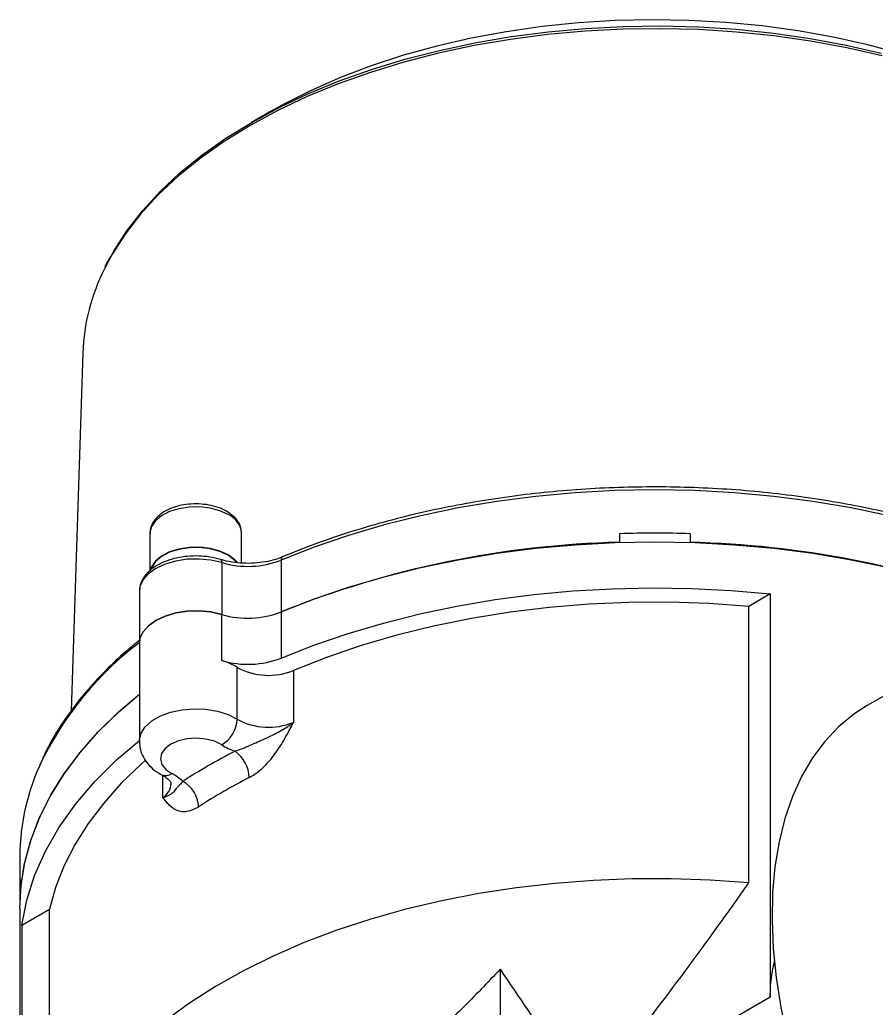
# Model space of a CAD drawing. Header units: millimetres. Extents: x 284 to 3312, y -237 to 1155.
# Drawn here: x 1785.5 to 1906.8, y 237.9 to 377.9 of the extents above; entities that cross this region are included whole.
import ezdxf

# ---------------------------------------------------------------- set-up
doc = ezdxf.new("R2010")
doc.units = ezdxf.units.MM

msp = doc.modelspace()

# ---------------------------------------------------------------- linework, layer by layer
at = {"color": 7, "linetype": 'Continuous', "lineweight": 25}
for p, q in [((1820.914, 364.898), (1818.32, 363.401)), ((1794.387, 330.737), (1792.76, 280.016)), ((1803.905, 305.157), (1803.905, 299.84)), ((1816.905, 305.157), (1816.902, 305.262)), ((1816.905, 300.953), (1816.905, 305.157)), ((1870.459, 305.106), (1870.459, 303.882)), ((1880.459, 305.106), (1880.459, 303.882)), ((1813.915, 301.454), (1813.928, 301.451)), ((1822.506, 301.366), (1822.506, 294.017)), ((1814.102, 301.005), (1814.102, 293.656)), ((1802.405, 296.91), (1802.405, 289.561)), ((1891.832, 296.562), (1888.799, 294.812)), ((1891.832, 296.562), (1891.832, 239.405)), ((1888.799, 255.618), (1888.799, 294.812)), ((1814.102, 287.124), (1814.102, 293.656)), ((1822.506, 294.017), (1822.506, 287.485)), ((1922.308, 290.415), (1905.54, 280.735)), ((1802.405, 289.561), (1802.405, 275.679)), ((1816.285, 278.811), (1816.285, 286.16)), ((1824.247, 285.717), (1824.247, 278.368)), ((1805.747, 267.688), (1805.747, 270.826)), ((1785.459, 259.355), (1785.459, 253.231)), ((1785.598, 256.117), (1785.598, 254.892)), ((1785.459, 252.006), (1785.459, 194.2)), ((1785.744, 249.606), (1789.672, 251.874)), ((1789.672, 212.68), (1789.672, 251.874)), ((1785.744, 249.606), (1785.744, 181.017)), ((1853.538, 243.385), (1853.538, 176.877)), ((1891.832, 239.405), (1870.401, 227.033))]:
    msp.add_line(p, q, dxfattribs=at)
at = {"color": 7, "linetype": 'Continuous', "lineweight": 25, "flags": 128}
for points in [[(1798.567, 344.744), (1798.794, 345.145), (1800.653, 348.046), (1802.841, 350.87), (1805.348, 353.604), (1808.163, 356.235), (1811.275, 358.754), (1814.668, 361.147), (1818.329, 363.406), (1822.242, 365.519), (1826.388, 367.479), (1830.75, 369.275), (1835.309, 370.9), (1840.045, 372.347), (1844.936, 373.61), (1849.962, 374.683), (1855.099, 375.562), (1860.327, 376.241), (1865.62, 376.72), (1870.957, 376.994), (1876.314, 377.064), (1881.667, 376.929), (1886.993, 376.589), (1892.268, 376.046), (1897.469, 375.302), (1902.574, 374.362), (1907.559, 373.227)], [(1910.386, 373.117), (1905.643, 374.393), (1900.761, 375.48), (1895.763, 376.374), (1890.671, 377.07), (1885.509, 377.565), (1880.301, 377.856), (1875.071, 377.944), (1869.842, 377.826), (1864.639, 377.504), (1859.486, 376.979), (1854.407, 376.254), (1849.424, 375.331), (1844.562, 374.215), (1839.841, 372.912), (1835.285, 371.427), (1830.913, 369.767), (1826.747, 367.94), (1822.804, 365.953), (1820.914, 364.898)], [(1907.675, 372.826), (1902.672, 373.965), (1897.549, 374.909), (1892.329, 375.655), (1887.035, 376.2), (1881.69, 376.541), (1876.317, 376.677), (1870.941, 376.607), (1865.585, 376.331), (1860.272, 375.851), (1855.026, 375.169), (1849.869, 374.288), (1844.826, 373.211), (1839.917, 371.943), (1835.164, 370.491), (1830.589, 368.859), (1826.211, 367.057), (1822.049, 365.091), (1818.123, 362.969), (1814.448, 360.703), (1811.042, 358.3), (1807.919, 355.773), (1805.094, 353.132), (1802.578, 350.388), (1800.382, 347.554), (1798.517, 344.642), (1797.46, 342.663)], [(1928.411, 301.366), (1923.732, 303.205), (1918.861, 304.87), (1913.819, 306.355), (1908.625, 307.654), (1903.301, 308.762), (1897.865, 309.675), (1892.342, 310.388), (1886.751, 310.9), (1881.116, 311.208), (1875.459, 311.311), (1869.801, 311.208), (1864.166, 310.9), (1858.575, 310.388), (1853.052, 309.675), (1847.617, 308.762), (1842.292, 307.654), (1837.098, 306.355), (1832.056, 304.87), (1827.185, 303.205), (1822.506, 301.366)], [(1815.001, 307.81), (1813.817, 308.35), (1812.449, 308.718), (1810.971, 308.895), (1809.463, 308.869), (1808.005, 308.644), (1806.676, 308.23), (1805.549, 307.651), (1804.683, 306.937), (1804.126, 306.128), (1803.907, 305.266), (1803.905, 305.157)], [(1815.001, 302.094), (1813.817, 302.634), (1812.449, 303.003), (1810.971, 303.179), (1809.463, 303.154), (1808.005, 302.928), (1806.676, 302.515), (1805.549, 301.935), (1804.683, 301.222), (1804.126, 300.412), (1803.988, 300.04)], [(1816.236, 301.019), (1815.903, 301.377), (1814.974, 302.061), (1813.795, 302.602), (1812.431, 302.97), (1810.955, 303.145), (1809.45, 303.117), (1807.997, 302.889), (1806.676, 302.472), (1805.558, 301.889), (1804.706, 301.173), (1804.165, 300.361)], [(1822.506, 294.017), (1827.185, 295.856), (1832.056, 297.521), (1837.098, 299.006), (1842.292, 300.305), (1847.617, 301.413), (1853.052, 302.326), (1858.575, 303.039), (1864.166, 303.551), (1869.801, 303.859), (1875.459, 303.962), (1881.116, 303.859), (1886.751, 303.551), (1892.342, 303.039), (1897.865, 302.326), (1903.301, 301.413), (1908.625, 300.305), (1913.819, 299.006), (1918.861, 297.521), (1923.732, 295.856), (1925.715, 295.107)], [(1814.102, 301.005), (1812.534, 301.361), (1810.872, 301.52), (1809.189, 301.474), (1807.561, 301.226), (1806.058, 300.787), (1804.748, 300.175), (1803.689, 299.419), (1802.927, 298.551), (1802.498, 297.611), (1802.405, 296.91)], [(1813.928, 301.451), (1813.967, 301.432), (1814.024, 301.372), (1814.067, 301.279), (1814.093, 301.154), (1814.102, 301.005)], [(1816.3, 301.021), (1815.937, 301.411), (1815.001, 302.094)], [(1822.506, 287.485), (1827.152, 289.311), (1831.986, 290.966), (1836.989, 292.444), (1842.143, 293.739), (1847.427, 294.845), (1852.82, 295.759), (1858.301, 296.477), (1863.849, 296.995), (1869.442, 297.313), (1875.059, 297.429), (1880.678, 297.342), (1886.276, 297.053), (1891.832, 296.562)], [(1888.799, 294.812), (1883.159, 295.211), (1877.486, 295.395), (1871.804, 295.364), (1866.137, 295.118), (1860.511, 294.658), (1854.95, 293.985), (1849.477, 293.103), (1844.116, 292.016), (1838.89, 290.727), (1833.823, 289.244), (1828.934, 287.571), (1824.247, 285.717)], [(1814.102, 293.656), (1812.534, 294.012), (1810.872, 294.171), (1809.189, 294.125), (1807.561, 293.877), (1806.058, 293.438), (1804.748, 292.826), (1803.689, 292.07), (1802.927, 291.202), (1802.498, 290.262), (1802.405, 289.561)], [(1802.405, 289.561), (1802.498, 290.262), (1802.927, 291.202), (1803.689, 292.07), (1804.748, 292.826), (1806.058, 293.438), (1807.561, 293.877), (1809.189, 294.125), (1810.872, 294.171), (1812.534, 294.012), (1814.102, 293.656)], [(1785.459, 252.006), (1785.637, 255.272), (1786.17, 258.525), (1787.056, 261.752), (1788.292, 264.941), (1789.873, 268.079), (1791.793, 271.153), (1794.043, 274.151), (1796.616, 277.062), (1799.5, 279.873), (1802.405, 282.351)], [(1785.598, 254.892), (1786.098, 258.19), (1786.962, 261.462), (1788.184, 264.695), (1789.761, 267.878), (1791.685, 270.996), (1793.95, 274.036), (1796.545, 276.988), (1799.461, 279.838), (1802.405, 282.351)], [(1802.405, 275.664), (1802.409, 275.834), (1802.65, 276.815), (1803.248, 277.743), (1804.174, 278.576), (1805.387, 279.276), (1806.83, 279.811), (1808.438, 280.156), (1810.136, 280.295), (1811.847, 280.222), (1813.491, 279.94), (1814.993, 279.463), (1816.285, 278.811)], [(1905.54, 280.735), (1903.663, 279.518), (1901.507, 277.74), (1899.549, 275.672), (1897.802, 273.325), (1896.273, 270.711), (1894.972, 267.846), (1893.905, 264.745), (1893.079, 261.424), (1892.497, 257.902), (1892.163, 254.197), (1892.079, 250.331), (1892.245, 246.324), (1892.66, 242.197), (1893.323, 237.974), (1894.229, 233.677)], [(1814.08, 275.187), (1813.049, 275.68), (1811.828, 275.997), (1810.505, 276.116), (1809.176, 276.028), (1807.934, 275.739), (1806.869, 275.271), (1806.058, 274.656), (1805.558, 273.939), (1805.406, 273.172), (1805.612, 272.408), (1806.161, 271.704), (1807.014, 271.108)], [(1785.744, 249.606), (1786.446, 253.15), (1787.569, 256.659), (1789.105, 260.114), (1791.049, 263.5), (1793.391, 266.802), (1796.12, 270.002), (1799.223, 273.087), (1802.405, 275.819)], [(1803.208, 272.93), (1802.655, 272.439), (1799.853, 269.734), (1797.353, 266.932), (1795.163, 264.045), (1793.293, 261.083), (1791.751, 258.06), (1790.542, 254.986), (1789.672, 251.874)], [(1888.799, 255.618), (1883.315, 256.009), (1877.8, 256.197), (1872.275, 256.181), (1866.763, 255.962), (1861.286, 255.54), (1855.868, 254.917), (1850.529, 254.096), (1845.292, 253.08), (1840.178, 251.873), (1835.208, 250.479), (1830.402, 248.906), (1825.78, 247.158), (1821.361, 245.244), (1817.162, 243.171), (1813.201, 240.947), (1809.494, 238.582), (1806.057, 236.085)]]:
    msp.add_lwpolyline(points, dxfattribs=at)
at = {"color": 7, "linetype": 'Continuous', "lineweight": 25}
for centre, radius, start, end in [((1823.425, 329.614), 29.059, 153.3175, 177.7852), ((1813.714, 304.867), 3.212, 7.07393, 66.39), ((1875.459, 149.379), 155.808, 88.16102, 91.83898), ((1873.601, 167.119), 136.798, 91.31619, 111.93189), ((1877.287, 166.429), 137.489, 69.37617, 88.67824), ((1817.777, 313.457), 12.983, 253.55806, 291.36342), ((1822.958, 301.439), 0.457, 123.23906, 189.12987), ((1817.777, 306.108), 12.983, 253.55806, 291.36342), ((1831.739, 251.444), 48.208, 127.47488, 153.4704), ((1817.777, 299.576), 12.983, 253.55806, 291.36342), ((1811.578, 278.456), 9.028, 58.57688, 73.76641), ((1820.732, 294.316), 9.29, 241.39931, 292.23379), ((1811.834, 279.037), 4.457, 300.26329, 357.09841), ((1820.732, 286.967), 9.29, 241.39931, 292.23379), ((1819.174, 283.458), 9.714, 238.37362, 250.81996), ((1854.397, 199.191), 84.348, 117.09292, 122.9017), ((1813.115, 270.354), 4.864, 2.18823, 53.88399), ((1817.481, 259.128), 32.024, 154.37674, 179.59481), ((1806.138, 272.225), 1.42, 247.86777, 308.10531), ((1803.653, 264.654), 7.277, 47.39227, 62.48962), ((1855.103, 197.965), 81.52, 117.09292, 122.9017), ((1804.287, 269.873), 2.628, 303.76341, 357.30096), ((1806.435, 266.177), 4.392, 3.03716, 60.77738), ((1815.512, 253.23), 30.054, 174.48783, 181.16672)]:
    msp.add_arc(centre, radius, start, end, dxfattribs=at)
for points, knots in [([(1798.299, 344.332), (1798.031, 343.893), (1797.748, 343.429), (1797.54, 342.951), (1797.528, 342.924)], [0, 0, 0, 0, 0.9448845, 1, 1, 1, 1]), ([(1928.21, 301.821), (1927.446, 302.136), (1925.231, 303.048), (1921.428, 304.442), (1916.761, 305.945), (1911.947, 307.283), (1907.006, 308.453), (1901.955, 309.451), (1896.812, 310.274), (1891.595, 310.919), (1886.321, 311.383), (1881.009, 311.665), (1875.677, 311.764), (1870.345, 311.68), (1865.031, 311.413), (1859.754, 310.963), (1854.531, 310.334), (1849.381, 309.526), (1844.322, 308.542), (1839.372, 307.386), (1834.548, 306.062), (1829.868, 304.571), (1825.929, 303.144), (1823.592, 302.185), (1822.707, 301.821)], [0, 0, 0, 0, 0.0249278, 0.0722641, 0.1195973, 0.1669232, 0.2142422, 0.2615551, 0.3088626, 0.3561658, 0.4034656, 0.4507631, 0.4980593, 0.5453552, 0.5926519, 0.6399502, 0.6872511, 0.7345558, 0.7818653, 0.8291806, 0.8765029, 0.9238329, 0.9711715, 1, 1, 1, 1]), ([(1814.794, 308.268), (1814.595, 308.374), (1814.028, 308.678), (1812.948, 309.045), (1811.563, 309.301), (1810.122, 309.36), (1808.693, 309.224), (1807.341, 308.894), (1806.125, 308.377), (1805.139, 307.704), (1804.433, 306.914), (1803.98, 306.051), (1803.939, 305.435), (1803.918, 305.129)], [0, 0, 0, 0, 0.0527681, 0.1507312, 0.2483679, 0.3457254, 0.4431622, 0.5410629, 0.6399242, 0.7401733, 0.8302821, 0.9157805, 1, 1, 1, 1]), ([(1816.865, 305.293), (1816.855, 305.506), (1816.831, 306.032), (1816.437, 306.814), (1815.78, 307.62), (1815.134, 308.044), (1814.794, 308.268)], [0, 0, 0, 0, 0.1767351, 0.4372345, 0.7037815, 1, 1, 1, 1]), ([(1813.928, 301.451), (1813.671, 301.522), (1812.93, 301.727), (1811.617, 301.925), (1810.022, 301.978), (1808.438, 301.834), (1806.928, 301.501), (1805.546, 300.985), (1804.345, 300.294), (1803.408, 299.468), (1802.78, 298.552), (1802.441, 297.71), (1802.445, 297.175), (1802.446, 296.97)], [0, 0, 0, 0, 0.053668, 0.1545469, 0.2552802, 0.3560697, 0.4571665, 0.5588964, 0.6615681, 0.7651524, 0.8570744, 0.945397, 1, 1, 1, 1]), ([(1822.707, 301.821), (1822.486, 301.734), (1821.84, 301.479), (1820.633, 301.16), (1819.092, 300.933), (1817.493, 300.879), (1815.907, 301), (1814.72, 301.224), (1814.089, 301.404), (1813.928, 301.451)], [0, 0, 0, 0, 0.0880828, 0.2577049, 0.4281994, 0.5992406, 0.770433, 0.9412497, 1, 1, 1, 1]), ([(1802.405, 289.984), (1802.014, 289.667), (1800.585, 288.508), (1798.305, 286.426), (1795.677, 283.71), (1793.332, 280.904), (1791.29, 278.018), (1789.733, 275.462), (1788.984, 273.849), (1788.703, 273.243)], [0, 0, 0, 0, 0.0629794, 0.230438, 0.3978731, 0.5652066, 0.7323886, 0.8993642, 1, 1, 1, 1]), ([(1815.982, 274.284), (1816.33, 274.387), (1816.68, 274.521), (1817.392, 274.812), (1817.749, 274.969), (1818.459, 275.283), (1818.814, 275.44), (1819.522, 275.755), (1819.877, 275.912), (1820.583, 276.233), (1820.935, 276.397), (1821.634, 276.738), (1821.982, 276.917), (1822.662, 277.294), (1822.996, 277.493), (1823.479, 277.808), (1823.638, 277.916), (1823.947, 278.138), (1824.101, 278.253), (1824.247, 278.368)], [0, 0, 0, 0, 0.125, 0.125, 0.25, 0.25, 0.375, 0.375, 0.5, 0.5, 0.625, 0.625, 0.75, 0.75, 0.875, 0.875, 0.9375, 0.9375, 1, 1, 1, 1]), ([(1817.976, 270.54), (1818.307, 270.71), (1818.634, 270.914), (1819.119, 271.266), (1819.28, 271.391), (1819.599, 271.656), (1819.758, 271.797), (1820.224, 272.231), (1820.521, 272.541), (1821.094, 273.197), (1821.37, 273.543), (1822.146, 274.599), (1822.605, 275.335), (1823.245, 276.464), (1823.451, 276.844), (1823.753, 277.415), (1823.852, 277.606), (1824.05, 277.987), (1824.149, 278.179), (1824.247, 278.368)], [0, 0, 0, 0, 0.125, 0.125, 0.1875, 0.1875, 0.25, 0.25, 0.375, 0.375, 0.5, 0.5, 0.75, 0.75, 0.875, 0.875, 0.9375, 0.9375, 1, 1, 1, 1]), ([(1802.413, 275.654), (1802.44, 275.27), (1802.493, 274.493), (1802.941, 273.4), (1803.617, 272.418), (1804.503, 271.565), (1805.234, 271.13), (1805.604, 270.91)], [0, 0, 0, 0, 0.1916575, 0.3884772, 0.5854096, 0.7899768, 1, 1, 1, 1]), ([(1805.604, 270.91), (1805.741, 270.832), (1806.136, 270.609), (1806.592, 270.236), (1806.864, 269.891), (1806.915, 269.74), (1806.912, 269.743), (1806.911, 269.744)], [0, 0, 0, 0, 0.1189488, 0.3425337, 0.5665375, 0.7983473, 1, 1, 1, 1]), ([(1808.579, 270.01), (1808.4, 269.809), (1808.247, 269.652), (1807.991, 269.386), (1807.89, 269.278), (1807.722, 269.084), (1807.654, 268.998), (1807.523, 268.828), (1807.461, 268.745), (1807.319, 268.576), (1807.239, 268.49), (1807.047, 268.317), (1806.934, 268.23), (1806.667, 268.06), (1806.513, 267.978), (1806.25, 267.862), (1806.157, 267.825), (1805.96, 267.754), (1805.855, 267.72), (1805.747, 267.688)], [0, 0, 0, 0, 0.125, 0.125, 0.25, 0.25, 0.375, 0.375, 0.5, 0.5, 0.625, 0.625, 0.75, 0.75, 0.875, 0.875, 0.9375, 0.9375, 1, 1, 1, 1]), ([(1810.821, 266.41), (1810.527, 266.218), (1810.241, 266.069), (1809.822, 265.899), (1809.684, 265.852), (1809.413, 265.776), (1809.279, 265.747), (1808.889, 265.688), (1808.643, 265.684), (1808.176, 265.739), (1807.955, 265.799), (1807.337, 266.051), (1806.982, 266.317), (1806.494, 266.794), (1806.339, 266.966), (1806.113, 267.232), (1806.039, 267.323), (1805.892, 267.505), (1805.819, 267.597), (1805.747, 267.688)], [0, 0, 0, 0, 0.125, 0.125, 0.1875, 0.1875, 0.25, 0.25, 0.375, 0.375, 0.5, 0.5, 0.75, 0.75, 0.875, 0.875, 0.9375, 0.9375, 1, 1, 1, 1]), ([(1870.401, 230.888), (1873.588, 234.882), (1876.694, 238.962), (1882.811, 247.222), (1885.82, 251.403), (1888.799, 255.618)], [0, 0, 0, 0, 0.5, 0.5, 1, 1, 1, 1]), ([(1891.832, 239.405), (1891.834, 239.737), (1891.845, 241.551), (1892.187, 243.312), (1892.466, 244.75)], [0, 0, 0, 0, 0.18298527, 1, 1, 1, 1]), ([(1853.538, 243.385), (1852.648, 242.428), (1851.751, 241.481), (1849.943, 239.609), (1849.031, 238.684), (1846.283, 235.96), (1844.438, 234.215), (1842.579, 232.551)], [0, 0, 0, 0, 0.25, 0.25, 0.5, 0.5, 1, 1, 1, 1])]:
    msp.add_open_spline(points, degree=3, knots=knots, dxfattribs=at)
msp.add_open_spline([(1853.538, 243.385), (1856.172, 239.469), (1858.824, 235.569), (1861.503, 231.7)], degree=3, dxfattribs=at)

doc.saveas('drawing.dxf')
